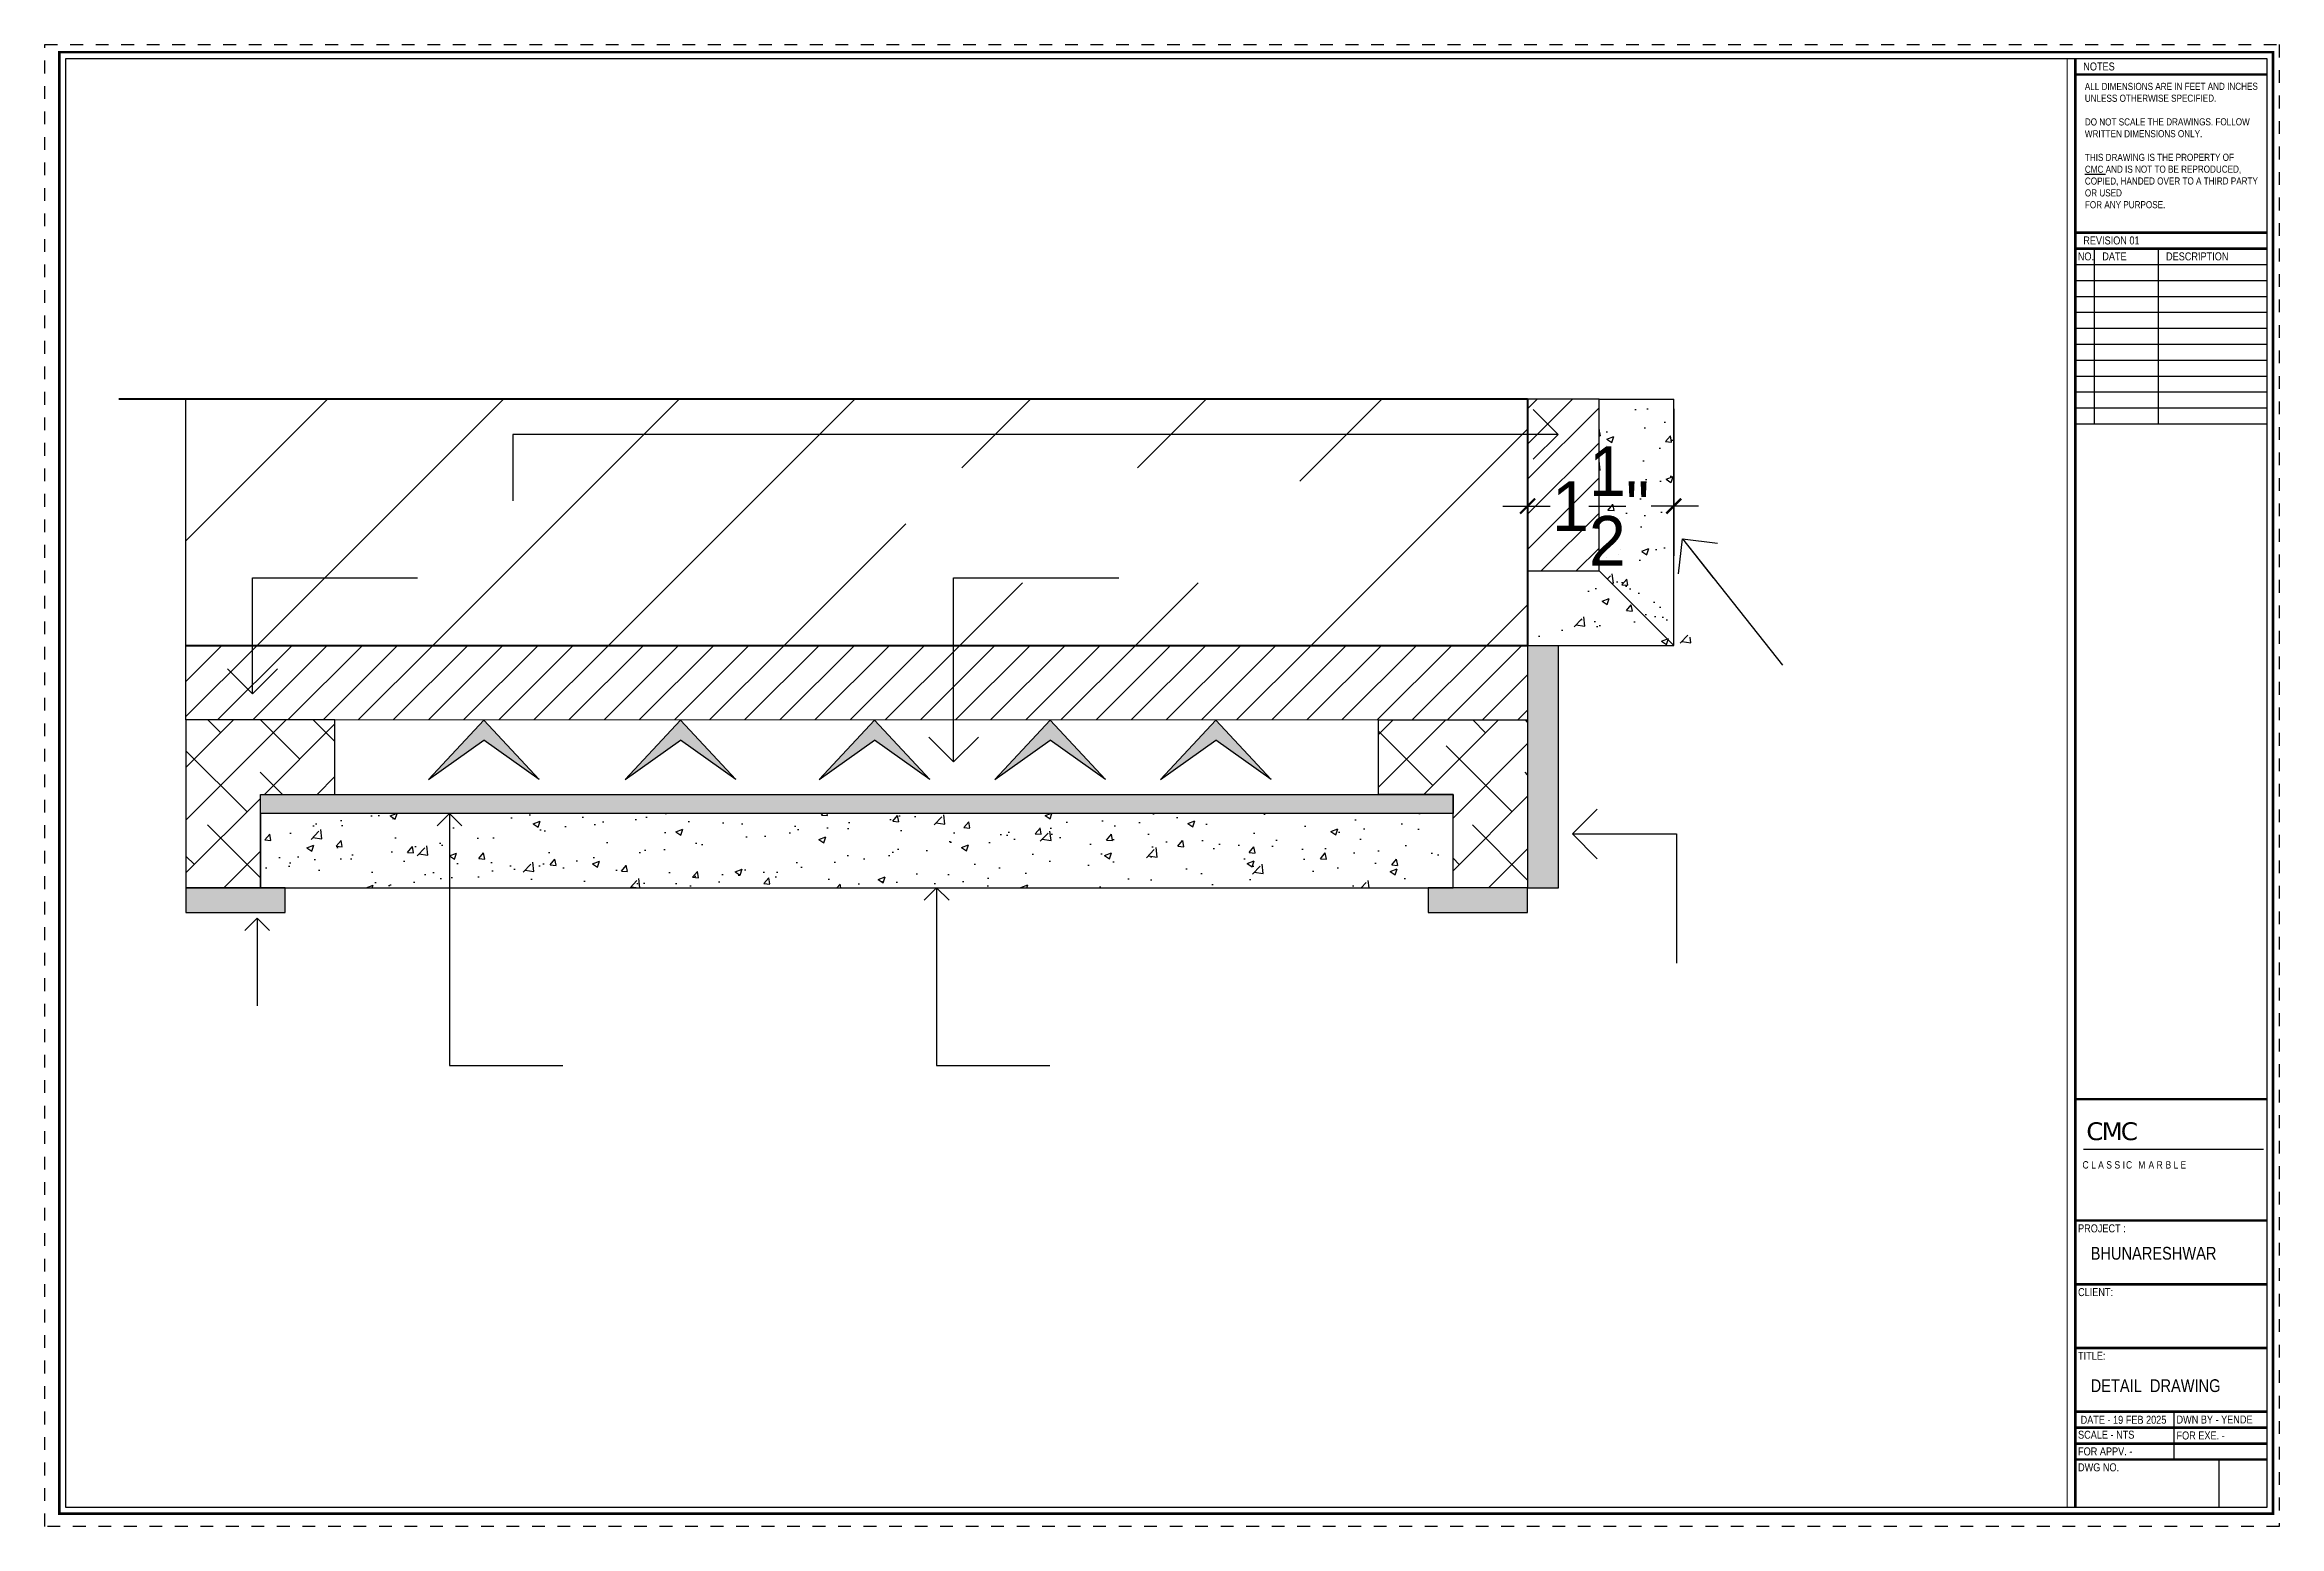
# Paper-space layout "ELEVATION BB' (2)" of a CAD drawing. Header units: inches. Extents: x -0.6 to 16.9, y -0.1 to 11.6.
# The model-space entities are those that its viewports show. They can reach past a viewport. Long polylines and large blocks are cut down to what shows.
import ezdxf

# ---------------------------------------------------------------- set-up
doc = ezdxf.new("R2010")
doc.units = ezdxf.units.IN
doc.header["$LTSCALE"] = 0.05
doc.header["$MEASUREMENT"] = 0
doc.header["$PDMODE"] = 3
doc.header["$PDSIZE"] = -4
doc.linetypes.add('DASHED2', pattern=[0.375, 0.25, -0.125])
doc.layers.get('Defpoints').update_dxf_attribs({"linetype": 'DASHED2'})
for name, color, linetype in [('Civil Dimension - Text', 7, 'Continuous'), ('Flooring Hatch', 251, 'Continuous'), ('Furniture text & dimension', 7, 'Continuous'), ('HATCH', 251, 'Continuous'), ('Rk_Sheet Format text', 8, 'Continuous'), ('Sheet format', 1, 'Continuous'), ('text', 176, 'Continuous')]:
    doc.layers.add(name, color=color, linetype=linetype)
doc.layers.add('FURNITURE', color=36, linetype='Continuous', lineweight=18)
doc.layers.add('WALL', color=7, linetype='Continuous', lineweight=35)
doc.layers.add('Nplot', color=3, linetype='Continuous', plot=False)
doc.styles.add('9-128OF1-4', font='stylu.ttf')
doc.styles.add('W1', font='')
doc.styles.add('W2', font='ARIALN.TTF')
doc.styles.get('W1').set_extended_font_data('Arial Black', italic=True)
doc.dimstyles.new('DIM 1-4', dxfattribs={"dimtxt": 3.0792, "dimasz": 1.82, "dimexe": 1.82, "dimexo": 0, "dimgap": 0.09, "dimtad": 0, "dimzin": 0, "dimdsep": 46, "dimlunit": 4, "dimtxsty": '9-128OF1-4', "dimblk": 'ARCHTICK', "dimcen": 1.8125, "dimdle": 1.82, "dimclrd": 8, "dimclre": 8, "dimadec": 0, "dimazin": 0, "dimtfac": 1, "dimtofl": 0, "dimtmove": 0, "dimatfit": 3, "dimldrblk": 'OPEN90', "dimfxl": 1, "dimtolj": 1, "dimtzin": 0, "dimlwd": -1, "dimarcsym": 0})
pattern_1 = [(45, (-515.44947, -1452.72946), (-0.265165043, 0.265165043), []), (135, (-515.44947, -1452.72946), (-0.7954951288, 0.265165043), [0.9375, -0.5625])]

# ---------------------------------------------------------------- blocks, each defined once
blk = doc.blocks.new('adwawd')
at = {"layer": 'Flooring Hatch', "ltscale": 50, "true_color": 0xcd6928, "transparency": 33554687}
h = blk.add_hatch(color=32, dxfattribs=at)
h.dxf.hatch_style = 1
h.paths.add_polyline_path([(-77941.34, -7094.04), (-77946.01, -7099.05), (-77941.34, -7095.73), (-77936.68, -7099.05)])
at = {"layer": 'Civil Dimension - Text', "color": 2, "ltscale": 50}
for p, q in [((-77941.34, -7094.04), (-77946.01, -7099.05)), ((-77941.34, -7094.04), (-77936.68, -7099.05)), ((-77946.01, -7099.05), (-77941.34, -7095.73)), ((-77936.68, -7099.05), (-77941.34, -7095.73))]:
    blk.add_line(p, q, dxfattribs=at)
blk = doc.blocks.new('_ArchTick')
at = {"color": 0, "const_width": 0.15}
blk.add_lwpolyline([(-0.5, -0.5), (0.5, 0.5)], dxfattribs=at)
blk = doc.blocks.new('_Open90')
at = {"color": 0, "linetype": 'ByBlock', "lineweight": -2}
for p, q in [((-0.5, 0.5), (0, 0)), ((0, 0), (-1, 0)), ((0, 0), (-0.5, -0.5))]:
    blk.add_line(p, q, dxfattribs=at)
blk = doc.blocks.new('*D735')
at = {"layer": 'Civil Dimension - Text', "color": 8, "lineweight": -2, "ltscale": 50, "transparency": 16777216}
for p, q in [((-63117.842, -3649.808), (-63117.842, -3651.286)), ((-63116.372, -3649.808), (-63116.372, -3651.286))]:
    blk.add_line(p, q, dxfattribs=at)
at = {"layer": 'Civil Dimension - Text', "color": 8, "ltscale": 50, "transparency": 16777216}
for p, q in [((-63118.092, -3650.786), (-63117.615, -3650.786)), ((-63116.122, -3650.786), (-63116.6, -3650.786))]:
    blk.add_line(p, q, dxfattribs=at)
at = {"layer": 'Defpoints', "color": 0, "ltscale": 50, "transparency": 16777216}
for p in [(-63117.842, -3649.808), (-63116.372, -3649.808), (-63116.372, -3650.786)]:
    blk.add_point(p, dxfattribs=at)
at = {"layer": 'Civil Dimension - Text', "color": 8, "ltscale": 50, "transparency": 16777216, "xscale": 0.15, "yscale": 0.15, "zscale": 0.15, "rotation": 180}
blk.add_blockref('_ArchTick', (-63117.842, -3650.786), dxfattribs=at)
at = {"layer": 'Civil Dimension - Text', "color": 8, "ltscale": 50, "transparency": 16777216, "xscale": 0.15, "yscale": 0.15, "zscale": 0.15}
blk.add_blockref('_ArchTick', (-63116.372, -3650.786), dxfattribs=at)
at = {"layer": 'Civil Dimension - Text', "color": 0, "ltscale": 50, "transparency": 16777216, "insert": (-63117.107, -3650.786), "char_height": 0.5, "attachment_point": 5, "style": '9-128OF1-4'}
blk.add_mtext('\\A1;1{\\H1x;\\S1/2;}"', dxfattribs=at)

msp = doc.modelspace()

# ---------------------------------------------------------------- hatches: boundary and pattern name
at = {"ltscale": 50, "true_color": 0x636466}
h = msp.add_hatch(dxfattribs=at)
h.set_pattern_fill('ANSI31', color=251, scale=10)
h.set_pattern_definition([(45, (0, -171.323), (-0.883883476, 0.883883476), [])])
h.paths.add_polyline_path([(-63131.3422, -3649.711), (-63131.3422, -3652.1896), (-63117.8422, -3652.1896), (-63117.8422, -3649.711)])
h.paths.add_polyline_path([(-63124.0987, -3651.5594), (-63120.1349, -3651.5594), (-63120.1349, -3650.4009), (-63124.0987, -3650.4009)], flags=16)
at = {"ltscale": 50, "true_color": 0xf27172}
h = msp.add_hatch(color=11, dxfattribs=at)
h.dxf.hatch_style = 1
h.paths.add_polyline_path([(-63117.5322, -3652.1896), (-63117.8422, -3652.1896), (-63117.8422, -3654.6296), (-63117.5322, -3654.6296)])
at = {"ltscale": 50}
h = msp.add_hatch(dxfattribs=at)
h.set_pattern_fill('ANSI38', color=34, scale=3)
h.set_pattern_definition(pattern_1)
h.paths.add_polyline_path([(-63129.8422, -3652.9396), (-63131.3422, -3652.9396), (-63131.3422, -3654.6296), (-63130.5922, -3654.6296), (-63130.5922, -3653.8796), (-63130.5922, -3653.6896), (-63129.8422, -3653.6896)])
h = msp.add_hatch(dxfattribs=at)
h.set_pattern_fill('ANSI38', color=34, scale=3)
h.set_pattern_definition(pattern_1)
h.paths.add_polyline_path([(-63117.8422, -3652.9396), (-63119.3422, -3652.9396), (-63119.3422, -3653.6896), (-63118.5922, -3653.6896), (-63118.5922, -3653.8796), (-63118.5922, -3654.6296), (-63117.8422, -3654.6296)])
at = {"ltscale": 50, "true_color": 0xfecc66}
h = msp.add_hatch(color=31, dxfattribs=at)
h.dxf.hatch_style = 1
h.paths.add_polyline_path([(-63118.5922, -3653.8796), (-63118.5922, -3653.6896), (-63130.5922, -3653.6896), (-63130.5922, -3653.8796)])
at = {"ltscale": 50, "true_color": 0x939598}
h = msp.add_hatch(color=252, dxfattribs=at)
h.dxf.hatch_style = 1
h.paths.add_polyline_path([(-63131.3422, -3654.8796), (-63130.3422, -3654.8796), (-63130.3422, -3654.6296), (-63131.3422, -3654.6296)])
h = msp.add_hatch(color=252, dxfattribs=at)
h.dxf.hatch_style = 1
h.paths.add_polyline_path([(-63118.8422, -3654.8796), (-63117.8422, -3654.8796), (-63117.8422, -3654.6296), (-63118.8422, -3654.6296)])
at = {"layer": 'HATCH', "ltscale": 50}
h = msp.add_hatch(dxfattribs=at)
h.set_pattern_fill('ANSI31', color=34, scale=2)
h.paths.add_polyline_path([(-63117.1221, -3649.711), (-63117.8422, -3649.711), (-63117.8422, -3651.4396), (-63117.1221, -3651.4396)])
h = msp.add_hatch(dxfattribs=at)
h.set_pattern_fill('AR-CONC', color=256, scale=0.1)
h.set_pattern_definition([(50, (-514.7294, -1452.72946), (0.7172601826, -0.062752135), [0.075, -0.825]), (355, (-514.7294, -1452.7295), (-0.138751334, 0.752192134), [0.06, -0.66]), (100.4514445, (-514.66964, -1452.7347), (0.578508847, 0.689439991), [0.063740192, -0.701142112]), (46.1842, (-514.7294, -1452.5295), (1.067241331, -0.165519281), [0.1125, -1.2375]), (96.6356355, (-514.6405, -1452.5433), (0.934661946, 0.9741186), [0.095610342, -1.05171376]), (351.184164, (-514.7294, -1452.5295), (0.934661945, 0.9741186), [0.09, -0.990000001]), (21, (-514.6294, -1452.57946), (0.596907052, -0.4026188907), [0.075, -0.825]), (326, (-514.6294, -1452.5795), (0.243315332, 0.725150045), [0.06, -0.66]), (71.4514447, (-514.5797, -1452.613), (0.840222377, 0.322531153), [0.06374019, -0.701142112]), (37.5, (-514.72941, -1452.72946), (0.0121598553, 0.3328938538), [0, -0.652, 0, -0.67, 0, -0.6625]), (7.5, (-514.7294, -1452.72946), (0.2630695374, 0.3944117119), [0, -0.382, 0, -0.637, 0, -0.2525]), (327.5, (-514.95241, -1452.72946), (0.5338224362, -0.0225548717), [0, -0.25, 0, -0.78, 0, -1.035]), (317.5, (-515.0524, -1452.72946), (0.5831861693, 0.1001049823), [0, -0.325, 0, -0.518, 0, -0.735])])
h.paths.add_polyline_path([(-63116.3721, -3649.711), (-63117.1221, -3649.711), (-63117.1221, -3651.4396), (-63116.3721, -3652.1896)])
h = msp.add_hatch(dxfattribs=at)
h.set_pattern_fill('AR-CONC', color=256, scale=0.1)
h.set_pattern_definition([(50, (-1e-11, -168.883), (0.7172601826, -0.062752135), [0.075, -0.825]), (355, (-1e-11, -168.883), (-0.138751334, 0.752192134), [0.06, -0.66]), (100.4514445, (0.0598, -168.88826), (0.578508847, 0.689439991), [0.063740192, -0.701142112]), (46.1842, (-1e-11, -168.683), (1.067241331, -0.165519281), [0.1125, -1.2375]), (96.6356355, (0.0889, -168.6968), (0.934661946, 0.9741186), [0.095610342, -1.05171376]), (351.184164, (-1e-11, -168.683), (0.934661945, 0.9741186), [0.09, -0.990000001]), (21, (0.1, -168.733), (0.596907052, -0.4026188907), [0.075, -0.825]), (326, (0.1, -168.733), (0.243315332, 0.725150045), [0.06, -0.66]), (71.4514447, (0.14974, -168.7666), (0.840222377, 0.322531153), [0.06374019, -0.701142112]), (37.5, (-1e-11, -168.88303), (0.0121598553, 0.3328938538), [0, -0.652, 0, -0.67, 0, -0.6625]), (7.5, (-1e-11, -168.88303), (0.2630695374, 0.3944117119), [0, -0.382, 0, -0.637, 0, -0.2525]), (327.5, (-0.223, -168.88303), (0.5338224362, -0.0225548717), [0, -0.25, 0, -0.78, 0, -1.035]), (317.5, (-0.323, -168.88303), (0.5831861693, 0.1001049823), [0, -0.325, 0, -0.518, 0, -0.735])])
h.paths.add_polyline_path([(-63116.8721, -3651.4396), (-63117.0922, -3651.4396), (-63117.8422, -3652.1896), (-63116.1221, -3652.1896)])
h = msp.add_hatch(dxfattribs=at)
h.set_pattern_fill('ANSI31', color=34, scale=2)
h.set_pattern_definition([(45, (0, -171.32303), (-0.1767766953, 0.1767766953), [])])
h.paths.add_polyline_path([(-63131.3422, -3652.1896), (-63131.3422, -3652.9396), (-63129.8422, -3652.9396), (-63119.3422, -3652.9396), (-63117.8422, -3652.9396), (-63117.8422, -3652.1896)])
h = msp.add_hatch(dxfattribs=at)
h.set_pattern_fill('AR-CONC', color=256, scale=0.1)
h.set_pattern_definition([(50, (-515.44947, -1452.72946), (0.7172601826, -0.062752135), [0.075, -0.825]), (355, (-515.4495, -1452.7295), (-0.138751334, 0.752192134), [0.06, -0.66]), (100.4514445, (-515.3897, -1452.7347), (0.578508847, 0.689439991), [0.063740192, -0.701142112]), (46.1842, (-515.4495, -1452.5295), (1.067241331, -0.165519281), [0.1125, -1.2375]), (96.6356355, (-515.3605, -1452.5433), (0.934661946, 0.9741186), [0.095610342, -1.05171376]), (351.184164, (-515.4495, -1452.5295), (0.934661945, 0.9741186), [0.09, -0.990000001]), (21, (-515.34947, -1452.57946), (0.596907052, -0.4026188907), [0.075, -0.825]), (326, (-515.3495, -1452.5795), (0.243315332, 0.725150045), [0.06, -0.66]), (71.4514447, (-515.2997, -1452.613), (0.840222377, 0.322531153), [0.06374019, -0.701142112]), (37.5, (-515.44947, -1452.72946), (0.0121598553, 0.3328938538), [0, -0.652, 0, -0.67, 0, -0.6625]), (7.5, (-515.44947, -1452.72946), (0.2630695374, 0.3944117119), [0, -0.382, 0, -0.637, 0, -0.2525]), (327.5, (-515.67247, -1452.72946), (0.5338224362, -0.0225548717), [0, -0.25, 0, -0.78, 0, -1.035]), (317.5, (-515.77247, -1452.72946), (0.5831861693, 0.1001049823), [0, -0.325, 0, -0.518, 0, -0.735])])
h.paths.add_polyline_path([(-63130.5922, -3653.8796), (-63130.5922, -3654.6296), (-63118.5922, -3654.6296), (-63118.5922, -3653.8796)])

# ---------------------------------------------------------------- linework, layer by layer
at = {"ltscale": 50}
for p, q in [((-63131.3422, -3652.1896), (-63131.3422, -3649.711)), ((-63117.1221, -3649.711), (-63117.8422, -3649.711)), ((-63117.1221, -3651.4396), (-63117.1221, -3649.711)), ((-63117.1221, -3649.711), (-63116.3721, -3649.711)), ((-63116.3721, -3652.1896), (-63116.3721, -3649.711)), ((-63117.8422, -3651.4396), (-63117.1221, -3651.4396)), ((-63117.1221, -3651.4396), (-63116.3721, -3652.1896)), ((-63131.3422, -3652.9396), (-63131.3422, -3652.1896)), ((-63117.8422, -3652.1896), (-63116.3721, -3652.1896)), ((-63117.8422, -3652.1896), (-63117.8422, -3654.6296)), ((-63117.5322, -3654.6296), (-63117.5322, -3652.1896)), ((-63118.5922, -3654.6296), (-63118.5922, -3653.6896)), ((-63117.8422, -3654.6296), (-63118.5922, -3654.6296)), ((-63117.8422, -3654.6296), (-63117.5322, -3654.6296))]:
    msp.add_line(p, q, dxfattribs=at)
for points in [[(-63129.8422, -3652.9396), (-63131.3422, -3652.9396), (-63131.3422, -3654.6296), (-63130.5922, -3654.6296), (-63130.5922, -3653.6896), (-63129.8422, -3653.6896)], [(-63119.3422, -3652.9396), (-63117.8422, -3652.9396), (-63117.8422, -3654.6296), (-63118.5922, -3654.6296), (-63118.5922, -3653.6896), (-63119.3422, -3653.6896)], [(-63130.5922, -3653.6896), (-63118.5922, -3653.6896), (-63118.5922, -3653.8796), (-63130.5922, -3653.8796)], [(-63130.5922, -3653.8796), (-63130.5922, -3654.6296), (-63118.5922, -3654.6296), (-63118.5922, -3653.8796)], [(-63131.3422, -3654.6296), (-63131.3422, -3654.8796), (-63130.3422, -3654.8796), (-63130.3422, -3654.6296)], [(-63118.8422, -3654.6296), (-63118.8422, -3654.8796), (-63117.8422, -3654.8796), (-63117.8422, -3654.6296)]]:
    msp.add_lwpolyline(points, close=True, dxfattribs=at)
at = {"layer": 'FURNITURE', "ltscale": 50}
msp.add_line((-63131.3422, -3652.9396), (-63119.3422, -3652.9396), dxfattribs=at)
at = {"layer": 'WALL', "lineweight": 40, "ltscale": 50}
for p, q in [((-63117.8422, -3649.711), (-63132.0181, -3649.711)), ((-63117.8422, -3649.711), (-63117.8422, -3652.1896)), ((-63131.3422, -3652.1896), (-63117.8422, -3652.1896))]:
    msp.add_line(p, q, dxfattribs=at)

# ---------------------------------------------------------------- block references
at = {"layer": 'Civil Dimension - Text', "xscale": 0.1193716790719201, "yscale": 0.1193716790719201, "zscale": 0.1193716790719201}
for p in [(-53824.3566, -2806.1125), (-53822.3779, -2806.1125), (-53820.4258, -2806.1125), (-53818.6574, -2806.1125), (-53816.9897, -2806.1125)]:
    msp.add_blockref('adwawd', p, dxfattribs=at)

# ---------------------------------------------------------------- dimensions: what is measured, and where the dimension line sits
at = {"layer": 'Civil Dimension - Text', "ltscale": 50}
dim = msp.add_linear_dim(base=(-63116.3721, -3650.7857), p1=(-63117.8422, -3649.8082), p2=(-63116.3721, -3649.8082), dimstyle='DIM 1-4', override={"dimtxt": 0.5, "dimasz": 0.15, "dimexe": 0.5, "dimdle": 0.25, "dimfxl": 0, "dimarcsym": 1}, dxfattribs=at)
dim.commit()
dim.dimension.update_dxf_attribs({"geometry": '*D735', "text_midpoint": (-63117.1071, -3650.7857)})

# ---------------------------------------------------------------- leaders
at = {"layer": 'text', "ltscale": 50}
for points, override in [([(-63117.5361, -3650.0643), (-63128.0519, -3650.0643), (-63128.0535, -3650.7342)], {"dimasz": 0.5, "dimclrd": 1, "dimclrt": 256, "dimfxl": 0, "dimarcsym": 1}), ([(-63116.2835, -3651.1171), (-63115.2766, -3652.3894)], {"dimasz": 0.5, "dimclrt": 256, "dimfxl": 0, "dimarcsym": 1}), ([(-63130.6721, -3652.6752), (-63130.6721, -3651.5076), (-63129.0105, -3651.5076)], {"dimasz": 0.5, "dimclrd": 1, "dimclrt": 256, "dimfxl": 0, "dimarcsym": 1}), ([(-63123.6177, -3653.3614), (-63123.6177, -3651.5076), (-63121.9561, -3651.5076)], {"dimasz": 0.5, "dimclrd": 1, "dimclrt": 256, "dimfxl": 0, "dimarcsym": 1}), ([(-63128.6902, -3653.8796), (-63128.6902, -3656.4174), (-63127.5505, -3656.4174)], {"dimasz": 0.25, "dimclrt": 256, "dimfxl": 0, "dimarcsym": 1}), ([(-63117.391, -3654.0863), (-63116.3434, -3654.0863), (-63116.3434, -3655.3868)], {"dimasz": 0.5, "dimclrt": 256, "dimfxl": 0, "dimarcsym": 1}), ([(-63123.7888, -3654.6296), (-63123.7888, -3656.4174), (-63122.6491, -3656.4174)], {"dimasz": 0.25, "dimclrt": 256, "dimfxl": 0, "dimarcsym": 1}), ([(-63130.6246, -3654.9336), (-63130.6246, -3655.8172)], {"dimasz": 0.25, "dimclrt": 256, "dimfxl": 0, "dimarcsym": 1})]:
    msp.add_leader(points, dimstyle='DIM 1-4', override=override, dxfattribs=at)

psp = doc.layouts.new("ELEVATION BB' (2)")

# ---------------------------------------------------------------- linework, layer by layer
at = {"layer": 'Defpoints', "color": 6, "ltscale": 0.03}
psp.add_lwpolyline([(16.889, -0.055), (-0.632, -0.055), (-0.632, 11.57), (16.889, 11.57)], close=True, dxfattribs=at)
at = {"layer": 'Furniture text & dimension', "ltscale": 50}
psp.add_line((15.354, 2.905), (16.765, 2.905), dxfattribs=at)
at = {"layer": 'Sheet format', "color": 2, "ltscale": 0.02}
for p, q in [((15.438, 9.97), (15.438, 8.595)), ((15.938, 9.97), (15.938, 8.595)), ((16.062, 0.844), (16.062, 0.469)), ((16.415, 0.469), (16.415, 0.094))]:
    psp.add_line(p, q, dxfattribs=at)
at = {"layer": 'Sheet format', "ltscale": 0.02, "const_width": 0.0197}
psp.add_lwpolyline([(16.84, 0.044), (-0.517, 0.044), (-0.517, 11.511), (16.84, 11.511)], close=True, dxfattribs=at)
at = {"layer": 'Sheet format', "color": 2, "ltscale": 0.02}
psp.add_lwpolyline([(16.79, 0.094), (-0.467, 0.094), (-0.467, 11.461), (16.79, 11.461)], close=True, dxfattribs=at)
at = {"layer": 'Sheet format', "ltscale": 0.02, "const_width": 0.0197}
for points in [[(15.29, 11.461), (15.29, 0.094)], [(15.29, 11.336), (16.79, 11.336)], [(15.29, 10.095), (16.79, 10.095)], [(15.29, 9.97), (16.79, 9.97)], [(16.79, 3.296), (15.29, 3.296)], [(16.79, 2.344), (15.29, 2.344)], [(16.79, 1.844), (15.29, 1.844)], [(16.79, 1.344), (15.29, 1.344)], [(16.79, 0.844), (15.29, 0.844)], [(16.79, 0.719), (15.29, 0.719)], [(16.79, 0.594), (15.29, 0.594)], [(16.79, 0.469), (15.29, 0.469)]]:
    psp.add_lwpolyline(points, dxfattribs=at)
at = {"layer": 'Sheet format', "color": 2, "ltscale": 0.02}
for points in [[(15.29, 9.845), (16.79, 9.845)], [(15.29, 9.72), (16.79, 9.72)], [(15.29, 9.595), (16.79, 9.595)], [(15.29, 9.47), (16.79, 9.47)], [(15.29, 9.345), (16.79, 9.345)], [(15.29, 9.22), (16.79, 9.22)], [(15.29, 9.095), (16.79, 9.095)], [(15.29, 8.97), (16.79, 8.97)], [(15.29, 8.845), (16.79, 8.845)], [(15.29, 8.72), (16.79, 8.72)], [(15.29, 8.595), (16.79, 8.595)]]:
    psp.add_lwpolyline(points, dxfattribs=at)

# ---------------------------------------------------------------- texts
at = {"layer": 'Rk_Sheet Format text', "color": 0, "attachment_point": 1, "rotation": 0.0497, "style": 'W2'}
for s, insert, char_height, width in [('NOTES', (15.352, 11.43), 0.0625, 1.42206), ('{\\C7;ALL DIMENSIONS ARE IN FEET AND INCHES UNLESS OTHERWISE SPECIFIED.\\P\\PDO NOT SCALE THE DRAWINGS. FOLLOW WRITTEN DIMENSIONS ONLY.\\P\\PTHIS DRAWING IS THE PROPERTY OF\\P\\LCMC \\lAND IS NOT TO BE REPRODUCED, COPIED, HANDED OVER TO A THIRD PARTY OR USED\\PFOR ANY PURPOSE.}', (15.364, 11.27), 0.05567, 1.4156), ('REVISION 01', (15.352, 10.065), 0.0625, 1.42206), ('NO.', (15.309, 9.94), 0.0625, 1.42206), ('DATE', (15.501, 9.94), 0.0625, 1.42206), ('DESCRIPTION', (16.001, 9.94), 0.0625, 1.42206), ('PROJECT :', (15.311, 2.314), 0.0625, 1.42206), ('BHUNARESHWAR', (15.41, 2.137), 0.1, 1.4771), ('CLIENT:', (15.311, 1.814), 0.0625, 1.42206), ('TITLE:', (15.311, 1.314), 0.0625, 1.42206), ('DETAIL  DRAWING', (15.41, 1.098), 0.1, 1.4771), ('DATE - 19 FEB 2025', (15.331, 0.812), 0.0625, 1.42206), ('DWN BY - YENDE', (16.083, 0.814), 0.0625, 1.42206), ('\\A1;SCALE - NTS', (15.311, 0.695), 0.0625, 1.42206), ('FOR APPV. - ', (15.311, 0.564), 0.0625, 1.42206), ('FOR EXE. - ', (16.083, 0.689), 0.0625, 1.42206), ('DWG NO.', (15.311, 0.439), 0.0625, 1.42206)]:
    psp.add_mtext(s, dxfattribs=dict(at, insert=insert, char_height=char_height, width=width))
at = {"layer": 'Rk_Sheet Format text', "color": 0, "attachment_point": 1}
for s, insert, char_height, width, style in [('{\\fVerdana|b0|i0|c0|p34;\\T0.9;\\C7;CMC}', (15.376, 3.115), 0.14009, 1.36276, 'W1'), ('{\\T1.45;\\C7;CLASSIC MARBLE}', (15.346, 2.81), 0.05781, 2.47777, 'W2')]:
    psp.add_mtext(s, dxfattribs=dict(at, insert=insert, char_height=char_height, width=width, style=style))

# ---------------------------------------------------------------- viewports
at = {"layer": 'Nplot', "lineweight": 53}
psp.add_viewport(center=(7.379, 5.777), size=(15.691, 11.36611), view_center_point=(-63122.4823, -3653.5743), view_height=14.585751, dxfattribs=at)

doc.saveas('drawing.dxf')
